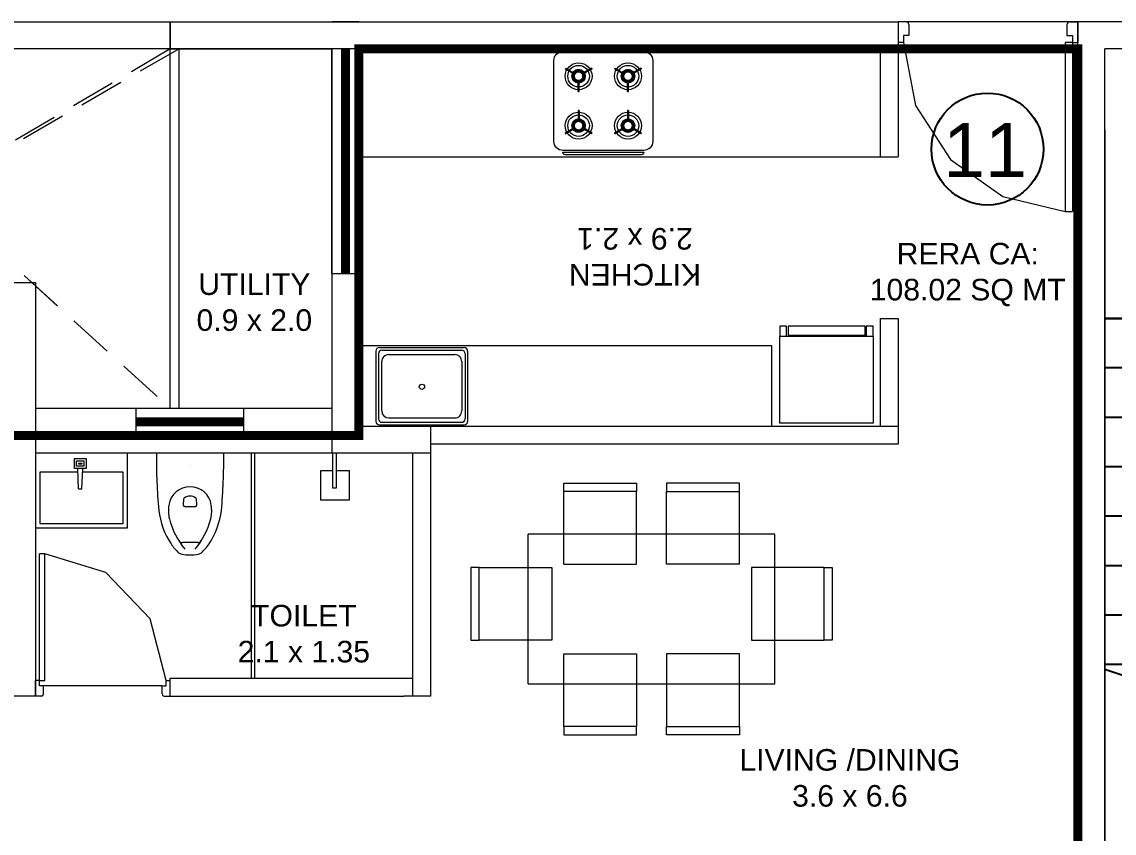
# Model space of a CAD drawing. Header units: inches. Extents: x 27644242 to 29761523, y -859349 to 216979.
# Drawn here: x 29042938 to 29049015, y -322747 to -318234 of the extents above; entities that cross this region are included whole.
import ezdxf

# ---------------------------------------------------------------- set-up
doc = ezdxf.new("R2010")
doc.units = ezdxf.units.IN
doc.header["$MEASUREMENT"] = 0
doc.set_wipeout_variables(frame=1)
doc.linetypes.add('DASHED2', pattern=[0.375, 0.25, -0.125])
doc.linetypes.add('HIDDEN', pattern=[0.375, 0.25, -0.125])
doc.layers.get('Defpoints').update_dxf_attribs({"color": 8})
for name, color, linetype, lineweight in [('AHC-A-DUCT', 14, 'HIDDEN', 5), ('DOOR', 4, 'Continuous', 0), ('DOORS', 1, 'Continuous', 9), ('ELEVATION', 40, 'Continuous', 13), ('FURN', 250, 'Continuous', 0), ('WALL', 7, 'Continuous', 20), ('WINDOW', 162, 'Continuous', 13)]:
    doc.layers.add(name, color=color, linetype=linetype, lineweight=lineweight)
for name, color, linetype in [('KPA Elevation Line 3', 252, 'Continuous'), ('KPA General Plan Line', 1, 'Continuous'), ('KPA Glass', 152, 'Continuous'), ('KPA Stair Line', 253, 'Continuous'), ('KPA Text', 7, 'Continuous'), ('text', 7, 'Continuous')]:
    doc.layers.add(name, color=color, linetype=linetype)
doc.styles.add('AMITS', font='arial.ttf')
doc.styles.get("Standard").update_dxf_attribs({"font": 'swiss.ttf'})

# ---------------------------------------------------------------- blocks, each defined once
blk = doc.blocks.new('KITCHEN')
at = {"layer": 'FURN'}
for p, q in [((-135610.396807738, 231798.9129835829, -6.80196420895e-05), (-135610.3967804788, 232190.0503932484, -6.80196420895e-05)), ((-135596.0179137137, 231813.2918504026, -6.80196420895e-05), (-135596.0179134736, 232175.6714994093, -6.80196420895e-05)), ((-135119.8276988504, 232209.4809657279, -6.80196420895e-05), (-135590.9658428584, 232209.4812943557, -6.80196420895e-05)), ((-135134.2065928738, 232195.1020989082, -6.80196420895e-05), (-135576.5869758541, 232195.1024005169, -6.80196420895e-05)), ((-135171.7082867654, 232170.7759577617, -6.80196420895e-05), (-135539.0853230409, 232170.7761889008, -6.80196420895e-05)), ((-135114.7756603756, 231813.2911255263, -6.80196420895e-05), (-135114.7756871345, 232175.6711612883, -6.80196420895e-05)), ((-135100.3967933704, 231798.9122316876, -6.80196420895e-05), (-135100.3967931102, 232190.0500281079, -6.80196420895e-05)), ((-135577.9473870879, 231857.0484814852, -6.80196420895e-05), (-135577.9471982807, 232131.914386686, -6.80196420895e-05)), ((-135132.8464845517, 232131.9140825215, -6.80196420895e-05), (-135132.8466733589, 231857.0481773207, -6.80196420895e-05)), ((-135171.7085485978, 231818.1863751068, -6.80196420895e-05), (-135539.0855848742, 231818.1866062462, -6.80196420895e-05)), ((-135119.8276991367, 231779.4812940964, -6.80196420895e-05), (-135590.9658431448, 231779.4809659872, -6.80196420895e-05)), ((-135134.2065931401, 231793.8601609361, -6.80196420895e-05), (-135576.5869761204, 231793.8598598058, -6.80196420895e-05))]:
    blk.add_line(p, q, dxfattribs=at)
blk.add_circle((-135356.2811818646, 231997.3440837172, -6.80196420895e-05), 14.57318952194355, dxfattribs=at)
for centre, radius, start, end in [((-135590.9658611147, 232190.050374992, -6.80196420895e-05), 19.43091936259141, 89.99994611887881, 179.9999461722396), ((-135576.5869941105, 232175.6714811533, -6.80196420895e-05), 19.43091936377012, 89.99994611887881, 179.9999461722396), ((-135539.0853595535, 232131.9143501736, -6.80196420895e-05), 38.86183872754022, 89.99994611887881, 179.9999461722396), ((-135171.708323278, 232131.914119034, -6.80196420895e-05), 38.86183872636153, 359.9999461722396, 89.99994611887881), ((-135134.2066064977, 232175.6711795446, -6.80196420895e-05), 19.4309193628743, 359.9999461722396, 89.99994611887881), ((-135119.8277124743, 232190.0500463643, -6.80196420895e-05), 19.4309193628743, 359.9999461722396, 89.99994611887881), ((-135576.5869943496, 231813.2918686302, -6.80196420895e-05), 19.43091936377012, 180.000053747719, 270.0000538010799), ((-135539.0855483616, 231857.0484449725, -6.80196420895e-05), 38.86183872664441, 179.9999461722396, 269.9999461188789), ((-135171.7085120852, 231857.0482138331, -6.80196420895e-05), 38.86183872636153, 269.9999461188789, 359.9999461722396), ((-135134.2066067369, 231813.2921697604, -6.80196420895e-05), 19.4309193628743, 270.0000538010799, 5.37477190742e-05), ((-135590.965861374, 231798.9118853508, -6.80196420895e-05), 19.43091936259141, 180.000053747719, 270.0000538010799), ((-135119.8277127335, 231798.91221346, -6.80196420895e-05), 19.4309193628743, 270.0000538010799, 5.37477190742e-05)]:
    blk.add_arc(centre, radius, start, end, dxfattribs=at)
blk = doc.blocks.new('A$C6E20521E-flatten-1')
at = {"layer": 'DOORS', "color": 251}
for p, q in [((29.99998511001468, 114.999948151155), (29.99998812004924, 1054.34724392094)), ((69.99998815730214, 1054.347243792712), (29.99998812004924, 1054.34724392094)), ((69.99998515099287, 114.9999480229235), (69.99998815730214, 1054.347243792712)), ((-1.52289867401123e-05, -5.174837497179396e-05), (-1.486018300056458e-05, 114.9999482472631)), ((29.99998511001468, 114.999948151155), (-1.486018300056458e-05, 114.9999482472631)), ((29.99998498335481, 74.99994811210126), (29.99998511001468, 114.999948151155)), ((59.99998500943184, 74.99994801599314), (29.99998498335481, 74.99994811210126)), ((29.99998511001468, 114.999948151155), (69.99998515099287, 114.9999480229235)), ((59.99998481944203, 14.99994801600769), (59.99998500943184, 74.99994801599314)), ((939.9999848604202, 14.99994519597749), (939.9999850541353, 74.99994519622123)), ((939.9999850541353, 74.99994519622123), (969.999985024333, 74.99994509998214)), ((969.999985024333, 74.99994509998214), (969.9999851509929, 114.9999451390358)), ((969.9999851509929, 114.9999451390358), (999.9999851807952, 114.9999450429277)), ((999.9999848119915, -5.495270670508035e-05), (999.9999851807952, 114.9999450429277)), ((-1.52289867401123e-05, 1.309672370553017e-10), (999.9999848119915, -8.322713256347924e-07)), ((44.9999847561121, -5.189240619074553e-05), (-1.52289867401123e-05, -5.174837497179396e-05)), ((954.9999848268926, -5.480841355165467e-05), (999.9999848119915, -5.495270670508035e-05))]:
    blk.add_line(p, q, dxfattribs=at)
for points in [[(969.9999851472676, 114.999948151155), (902.2254921831191, 465.4605948492535), (708.6751662567258, 765.3844487101524), (417.2591673731804, 971.5221754296908), (69.99998823180795, 1054.148498605773)], [(44.9999847561121, -5.193668766878545e-05), (52.49998477846384, 2.009566990487656), (57.99036585539579, 7.499948049640807), (59.99998480454087, 14.99994806393443)], [(939.9999848753214, 14.99994514792343), (944.393383141607, 4.393343446809013), (954.9999848268926, -5.485269866767339e-05)]]:
    blk.add_lwpolyline(points, dxfattribs=at)
blk = doc.blocks.new('FRDG')
at = {"layer": 'FURN', "color": 8, "lineweight": 0, "extrusion": (3.34319914e-08, -6.874311e-09, 0.9999999999999996), "elevation": 0.0002050832648149}
for points in [[(9345.997612685185, -728.4923106440953), (9346.508078055589, -728.4923104646708), (9346.508077863564, -727.9459958256563), (9345.997612493158, -727.9459960050802)], [(9346.508077863564, -727.9459958256563), (9346.565883324702, -727.9459958053379), (9346.565883338772, -727.9860241683583), (9346.508077877632, -727.9860241886763)], [(9346.513872441215, -727.9916598882814), (9346.565883340749, -727.9916598700003), (9346.565883499825, -728.4442234720767), (9346.513872600286, -728.444223490358)], [(9346.50807804152, -728.4522821016507), (9346.565883502657, -728.4522820813326), (9346.565883516723, -728.4923104443528), (9346.508078055589, -728.4923104646708)]]:
    blk.add_lwpolyline(points, close=True, dxfattribs=at)
blk = doc.blocks.new('hob')
at = {"layer": 'FURN', "extrusion": (2e-16, 7.342489320000001e-08, 0.9999999999999974)}
for p, q in [((-747640.0917034821, 890446.8354195151), (-747612.5579157397, 890399.1455002223)), ((-747635.7615764627, 890449.3354195151), (-747608.2277887221, 890401.6455002222)), ((-747280.1291814615, 890449.3354195151), (-747307.6629692019, 890401.6455002222)), ((-747275.799054442, 890446.8354195151), (-747303.3328421824, 890399.1455002223)), ((-747510.4817989618, 890377.0051062517), (-747565.5493744445, 890377.0051062517)), ((-747510.4817989618, 890372.0051062517), (-747565.5493744445, 890372.0051062517)), ((-747405.4089589603, 890377.0051062517), (-747350.3413834795, 890377.0051062517)), ((-747405.4089589603, 890372.0051062517), (-747350.3413834795, 890372.0051062517)), ((-747640.0917034821, 890302.1747929864), (-747612.5579157397, 890349.8647122794)), ((-747635.7615764627, 890299.6747929862), (-747608.2277887221, 890347.3647122792)), ((-747280.1291814615, 890299.6747929862), (-747307.6629692019, 890347.3647122792)), ((-747275.799054442, 890302.1747929864), (-747303.3328421824, 890349.8647122794)), ((-747640.0917034821, 890171.8354195151), (-747612.5579157397, 890124.1455002223)), ((-747635.7615764627, 890174.3354195151), (-747608.2277887221, 890126.6455002222)), ((-747280.1291814615, 890174.3354195151), (-747307.6629692019, 890126.6455002222)), ((-747275.799054442, 890171.8354195151), (-747303.3328421824, 890124.1455002223)), ((-747640.0917034821, 890027.1747929862), (-747612.5579157397, 890074.8647122794)), ((-747635.7615764627, 890024.6747929864), (-747608.2277887221, 890072.3647122794)), ((-747510.4817989618, 890102.0051062516), (-747565.5493744445, 890102.0051062516)), ((-747510.4817989618, 890097.0051062519), (-747565.5493744445, 890097.0051062519)), ((-747405.4089589603, 890102.0051062498), (-747350.3413834795, 890102.0051062498)), ((-747405.4089589603, 890097.0051062498), (-747350.3413834795, 890097.0051062498)), ((-747280.1291814615, 890024.6747929864), (-747307.6629692019, 890072.3647122794)), ((-747275.799054442, 890027.1747929862), (-747303.3328421824, 890074.8647122794))]:
    blk.add_line(p, q, dxfattribs=at)
at = {"layer": 'FURN', "extrusion": (2e-16, 7.342489320000001e-08, 0.9999999999999974), "elevation": 0.06695608915302599}
for points in [[(-747232.9450263028, 889962.0050052701), (-747682.9450263027, 889962.0050052701, -0.4142135623730929), (-747732.9450263027, 890012.0050052705), (-747732.9450263027, 890462.0050052705, -0.4142135623730951), (-747682.9450263007, 890512.0050052704), (-747232.9450263007, 890512.0050052704, -0.4142135623730971), (-747182.9450263027, 890462.0050052705), (-747182.9450263027, 890012.0050052705, -0.4142135623730951)], [(-747172.9450263007, 890462.0050052705, -0.4142135623730951), (-747157.945026301, 890447.0050052704), (-747157.9450263027, 890027.0050052701, -0.4142135623730951), (-747172.9450263028, 890012.0050052705), (-747172.9450263028, 890027.0050052701)]]:
    blk.add_lwpolyline(points, format="xyb", close=True, dxfattribs=at)
at = {"layer": 'FURN', "extrusion": (2e-16, 7.342489320000001e-08, 0.9999999999999974), "const_width": 20, "elevation": 0.06695608915302599}
for points in [[(-747625.4450263027, 890374.5050052705, 1), (-747565.445026301, 890374.5050052705, 1)], [(-747290.4457316212, 890374.5050052705, 1), (-747350.4457316212, 890374.505005272, 1)], [(-747625.4450263027, 890099.5050052704, -1), (-747565.4450263028, 890099.5050052704, -1)], [(-747290.4457316212, 890099.5050052704, 1), (-747350.4457316212, 890099.5050052704, 1)]]:
    blk.add_lwpolyline(points, format="xyb", close=True, dxfattribs=at)
at = {"layer": 'FURN', "extrusion": (2e-16, 7.342489320000001e-08, 0.9999999999999974)}
for centre, radius in [((-747595.445026301, 890374.5051062476, 0.0653756527670075), 75), ((-747595.445026301, 890374.5051062476, 0.0653756527670075), 60.00000000000001), ((-747320.4457316212, 890374.5051062497, 0.06537565276706463), 75), ((-747320.4457316212, 890374.5051062497, 0.06537565276706463), 60.00000000000001), ((-747595.445026301, 890374.5051062476, 0.0653756527670075), 37.50000000000001), ((-747320.4457316212, 890374.5051062497, 0.06537565276706463), 37.50000000000001), ((-747595.4450263028, 890099.5051062478, 0.0653554609213856), 75), ((-747595.4450263028, 890099.5051062478, 0.0653554609213856), 60.00000000000001), ((-747595.4450263028, 890099.5051062478, 0.0653554609213856), 37.50000000000001), ((-747320.4457316212, 890099.5051062478, 0.0653554609214416), 75), ((-747320.4457316212, 890099.5051062478, 0.0653554609214416), 60.00000000000001), ((-747320.4457316212, 890099.5051062478, 0.0653554609214416), 37.50000000000001)]:
    blk.add_circle(centre, radius, dxfattribs=at)
for centre, start, end in [((-747595.445026301, 890374.5051062476, 0.0653756527670075), 118.3145869005222, 121.6854130804511), ((-747320.4457316212, 890374.5051062497, 0.06537565276706463), 58.3145869195489, 61.68541298337863), ((-747320.445026301, 890374.5051062476, 0.0653756527670636), 58.3145869195489, 61.68541298337863), ((-747595.445026301, 890374.5051062476, 0.0653756527670075), 358.3145869530076, 1.685412940316937), ((-747320.4457316212, 890374.5051062497, 0.06537565276706463), 178.3145869530075, 181.6854129403169), ((-747595.445026301, 890374.5051062476, 0.0653756527670075), 238.3145869195489, 241.6854129833786), ((-747320.4457316212, 890374.5051062497, 0.06537565276706463), 298.3145869005222, 301.6854130804511), ((-747595.4450263028, 890099.5051062478, 0.0653554609213856), 118.3145869005222, 121.6854130804511), ((-747320.4457316212, 890099.5051062478, 0.0653554609214416), 58.3145869195489, 61.68541298337863), ((-747320.445026301, 890099.5051062478, 0.0653554609214416), 58.3145869195489, 61.68541298337863), ((-747595.4450263028, 890099.5051062478, 0.0653554609213856), 358.3145869530076, 1.685412940316937), ((-747320.4457316212, 890099.5051062478, 0.0653554609214416), 178.3145869530075, 181.6854129403169), ((-747595.4450263028, 890099.5051062478, 0.0653554609213856), 238.3145869195489, 241.6854129833786), ((-747320.4457316212, 890099.5051062478, 0.0653554609214416), 298.3145869005222, 301.6854130804511)]:
    blk.add_arc(centre, 85, start, end, dxfattribs=at)
blk = doc.blocks.new('DINING TBALE')
at = {"layer": 'FURN'}
for p, q in [((551.6394374225056, 1664.61049376172, 0.3026115498129918), (551.6394411908695, 1709.61049376172, 0.3026115498129918)), ((551.6394411908695, 1709.61049376172, 0.3026115498129918), (956.6394411908695, 1709.610459846212, 0.3026115498129918)), ((551.6394374225056, 1664.61049376172, 0.3026115498129918), (551.6394411908695, 1709.61049376172, 0.3026115498129918)), ((956.6394411908695, 1709.610459846212, 0.3026115498129918), (956.6394374225056, 1664.610459846212, 0.3026115498129918)), ((1528.277242697193, 1709.61049376172, 0.3026115498129918), (1123.277242697193, 1709.610459846212, 0.3026115498129918)), ((1123.277242697193, 1709.610459846212, 0.3026115498129918), (1123.277246465557, 1664.610459846212, 0.3026115498129918)), ((1528.277246465557, 1664.61049376172, 0.3026115498129918), (1528.277242697193, 1709.61049376172, 0.3026115498129918)), ((1528.277246465557, 1664.61049376172, 0.3026115498129918), (1528.277242697193, 1709.61049376172, 0.3026115498129918)), ((551.6394374225056, 1664.61049376172, 0.3026115498129918), (551.639403506997, 1259.61049376172, 0.3026115498129918)), ((956.6394374225056, 1664.610459846212, 0.3026115498129918), (551.6394374225056, 1664.61049376172, 0.3026115498129918)), ((956.6394374225056, 1664.610459846212, 0.3026115498129918), (551.6394374225056, 1664.61049376172, 0.3026115498129918)), ((956.639403506997, 1259.610459846212, 0.3026115498129918), (956.6394374225056, 1664.610459846212, 0.3026115498129918)), ((1123.277246465557, 1664.610459846212, 0.3026115498129918), (1528.277246465557, 1664.61049376172, 0.3026115498129918)), ((1123.277246465557, 1664.610459846212, 0.3026115498129918), (1528.277246465557, 1664.61049376172, 0.3026115498129918)), ((1123.277280381299, 1259.610459846212, 0.3026115498129918), (1123.277246465557, 1664.610459846212, 0.3026115498129918)), ((1528.277246465557, 1664.61049376172, 0.3026115498129918), (1528.277280381299, 1259.61049376172, 0.3026115498129918)), ((1726.246325909975, 1426.237583625829, 0.3026115498129918), (353.6703579780878, 1426.237698568497, 0.3026115498129918)), ((353.6703579783207, 1426.237583625829, 0.3026115498129918), (353.6704276530072, 594.220360763371, 0.3026115498129918)), ((1726.246325909975, 1426.237583625829, 0.3026115498129918), (1726.246256234939, 594.220245820703, 0.3026115498129918)), ((551.639403506997, 1259.61049376172, 0.3026115498129918), (956.639403506997, 1259.610459846212, 0.3026115498129918)), ((1528.277280381299, 1259.61049376172, 0.3026115498129918), (1123.277280381299, 1259.610459846212, 0.3026115498129918)), ((35.04572732385714, 779.3267953547183, 0.3026115498129918), (35.04576123959851, 1184.326795354718, 0.3026115498129918)), ((35.04576123959851, 1184.326795354718, 0.3026115498129918), (80.0457612395985, 1184.326791586354, 0.3026115498129918)), ((80.0457612395985, 1184.326791586354, 0.3026115498129918), (80.04572732385714, 779.3267915863544, 0.3026115498129918)), ((80.0457612395985, 1184.326791586354, 0.3026115498129918), (80.04572732385714, 779.3267915863544, 0.3026115498129918)), ((485.0457612395985, 1184.326757670846, 0.3026115498129918), (80.0457612395985, 1184.326791586354, 0.3026115498129918)), ((485.0457273238571, 779.3267576708458, 0.3026115498129918), (485.0457612395985, 1184.326757670846, 0.3026115498129918)), ((1594.870922648231, 1184.326757670846, 0.3026115498129918), (1999.870922648231, 1184.326791586354, 0.3026115498129918)), ((1594.870956563973, 779.3267576708458, 0.3026115498129918), (1594.870922648231, 1184.326757670846, 0.3026115498129918)), ((2044.870922648231, 1184.326795354718, 0.3026115498129918), (1999.870922648231, 1184.326791586354, 0.3026115498129918)), ((1999.870922648231, 1184.326791586354, 0.3026115498129918), (1999.870956563973, 779.3267915863544, 0.3026115498129918)), ((1999.870922648231, 1184.326791586354, 0.3026115498129918), (1999.870956563973, 779.3267915863544, 0.3026115498129918)), ((2044.870956563973, 779.3267953547183, 0.3026115498129918), (2044.870922648231, 1184.326795354718, 0.3026115498129918)), ((80.04572732385714, 779.3267915863544, 0.3026115498129918), (35.04572732385714, 779.3267953547183, 0.3026115498129918)), ((80.04572732385714, 779.3267915863544, 0.3026115498129918), (35.04572732385714, 779.3267953547183, 0.3026115498129918)), ((80.04572732385714, 779.3267915863544, 0.3026115498129918), (485.0457273238571, 779.3267576708458, 0.3026115498129918)), ((551.639403506997, 760.8472781460732, 0.3026115498129918), (551.6393695912557, 355.8472781460732, 0.3026115498129918)), ((551.639403506997, 760.8472442303319, 0.3026115498129918), (956.639403506997, 760.8472781460732, 0.3026115498129918)), ((956.639403506997, 760.8472781460732, 0.3026115498129918), (956.6394374225056, 355.8472781460732, 0.3026115498129918)), ((1123.277280381299, 760.8472781460732, 0.3026115498129918), (1123.277246465557, 355.8472781460732, 0.3026115498129918)), ((1528.277280381299, 760.8472442303319, 0.3026115498129918), (1123.277280381299, 760.8472781460732, 0.3026115498129918)), ((1528.277280381299, 760.8472781460732, 0.3026115498129918), (1528.277314296807, 355.8472781460732, 0.3026115498129918)), ((1999.870956563973, 779.3267915863544, 0.3026115498129918), (1594.870956563973, 779.3267576708458, 0.3026115498129918)), ((1999.870956563973, 779.3267915863544, 0.3026115498129918), (2044.870956563973, 779.3267953547183, 0.3026115498129918)), ((1999.870956563973, 779.3267915863544, 0.3026115498129918), (2044.870956563973, 779.3267953547183, 0.3026115498129918)), ((353.6704276530072, 594.220360763371, 0.3026115498129918), (1726.246256234939, 594.220245820703, 0.3026115498129918)), ((956.6393695912557, 355.8472888551187, 0.3026115498129918), (551.6393695912557, 355.8472549393773, 0.3026115498129918)), ((956.6393695912557, 355.8472888551187, 0.3026115498129918), (551.6393695912557, 355.8472549393773, 0.3026115498129918)), ((551.6393695912557, 355.8472549393773, 0.3026115498129918), (551.6393733596196, 310.8472549393773, 0.3026115498129918)), ((551.6393695912557, 355.8472549393773, 0.3026115498129918), (551.6393733596196, 310.8472549393773, 0.3026115498129918)), ((551.6393733596196, 310.8472549393773, 0.3026115498129918), (956.6393733596196, 310.8472888551187, 0.3026115498129918)), ((956.6393733596196, 310.8472888551187, 0.3026115498129918), (956.6393695912557, 355.8472888551187, 0.3026115498129918)), ((1123.277174865943, 310.8472888551187, 0.3026115498129918), (1123.277178634307, 355.8472888551187, 0.3026115498129918)), ((1528.277174865943, 310.8472549393773, 0.3026115498129918), (1123.277174865943, 310.8472888551187, 0.3026115498129918)), ((1123.277178634307, 355.8472888551187, 0.3026115498129918), (1528.277178634307, 355.8472549393773, 0.3026115498129918)), ((1123.277178634307, 355.8472888551187, 0.3026115498129918), (1528.277178634307, 355.8472549393773, 0.3026115498129918)), ((1528.277178634307, 355.8472549393773, 0.3026115498129918), (1528.277174865943, 310.8472549393773, 0.3026115498129918)), ((1528.277178634307, 355.8472549393773, 0.3026115498129918), (1528.277174865943, 310.8472549393773, 0.3026115498129918))]:
    blk.add_line(p, q, dxfattribs=at)
blk = doc.blocks.new('A$C3C731254-flat-1')
at = {"layer": 'FURN'}
for p, q in [((-77430.43748000963, -2819.970071324147), (-77430.67847345052, -2801.689654865302)), ((-77430.43748003093, -2801.689654865157), (-77317.8748892299, -2796.971816414385)), ((-77430.43748000963, -2819.970071324147), (-77317.87488921489, -2824.687909652857))]:
    blk.add_line(p, q, dxfattribs=at)
for points in [[(-77233.28092653771, -3060.590108068543), (-77647.68076634045, -3060.590108293196), (-77647.6807665959, -2547.467935639521), (-77233.28092680452, -2547.467935414868)], [(-77262.74279708727, -2843.048399874649), (-77262.74279714511, -2778.289552053029), (-77317.87488925141, -2778.289552060189), (-77317.87488920493, -2843.04839988178)], [(-77274.95999168088, -2830.831205317023), (-77274.95999170274, -2790.506746669416), (-77305.65769463503, -2790.506746663305), (-77305.65769462456, -2830.831205310911)], [(-77287.17718628586, -2818.614010713907), (-77287.17718628311, -2802.723941240285), (-77293.44050005279, -2802.723941243661), (-77293.44050003283, -2818.614010717312)]]:
    blk.add_lwpolyline(points, close=True, dxfattribs=at)
blk.add_lwpolyline([(-77338.50133330109, -2823.82339306979), (-77338.50133318597, -3036.155718951602), (-77623.24637716833, -3036.155719105969), (-77623.24637740865, -2571.902324800263), (-77338.50133343766, -2571.902324645896), (-77338.50133330381, -2797.836333065352)], dxfattribs=at)
blk = doc.blocks.new('A$C3D5F2F58')
at = {"color": 0, "linetype": 'ByBlock'}
blk.add_wipeout([(187.50011628095314, 0.0007029809106882112), (-187.49988645238258, 0.002141109449553369), (-185.4461327599712, -124.79427701764467), (-182.64319708290714, -194.17809506666697), (-178.67937656536208, -263.2553945867189), (-175.94513293807603, -301.96418667944084), (-169.5233772166112, -348.5784110480934), (-150.65958313053636, -414.79895548603076), (-143.60576840086605, -432.7434513807498), (-131.4359386546992, -459.4194672303872), (-111.55101623162273, -495.3515091896269), (-106.00146373602581, -504.16207614979146), (-86.31187905213665, -529.656873245913), (-71.77004263157346, -545.0922721066611), (-63.7535681235704, -552.6522667291487), (-55.820945889355016, -558.0207123471199), (-40.62732903216272, -561.9569644665341), (-22.650784500767486, -564.0576937184092), (3.1191860226782637, -564.9819712372704), (29.623588182085655, -563.386044606136), (46.7036936595033, -560.9708889653714), (55.816613053843184, -558.0211040811308), (74.1694634542315, -542.702967029331), (100.9077609306371, -511.3725559020884), (135.40578869359751, -451.2000398289068), (158.3135983791637, -392.2332935974886), (171.18299652454425, -340.03528904007953), (178.86706809347294, -260.36256015572616), (185.06888550975071, -136.10103552398238), (187.40490855322727, -46.04541111191347)], dxfattribs=at)
for p, q in [((-187.5010972647469, 0.0007029809116829711), (187.5010972647469, -0.0007029809116829711)), ((-0.0001206899869430345, -62.50032787627106), (-0.0001206899869430345, -62.50032787627106)), ((-38.34417684682921, -282.4441069934812), (-35.83019779135429, -255.1767006467769)), ((-24.19961533470996, -297.9528777467137), (24.19722946341426, -297.9530591965788)), ((35.8281326717879, -255.1771965825794), (38.34190726578163, -282.4443945058781)), ((-42.54204804944675, -496.8174885845067), (42.53839828186392, -496.8178075689004))]:
    blk.add_line(p, q, dxfattribs=at)
at = {"color": 0, "linetype": 'ByBlock', "extrusion": (0, 0, -1)}
for centre, major_axis, ratio, start_param, end_param in [((3903.021715754829, 5.336121362867516), (4087.626111640523, 164.3945008557587), 0.9402469974905732, 3.100231840976132, 3.182953466203625), ((-3903.021442387271, 5.368060991073435), (-4087.624769956175, 164.4278580952963), 0.9402470159297139, 3.100231840975885, 3.182953466203453), ((-0.0009514335361018311, -305.0664631726902), (84.37101153350417, 84.3710115335042), 0.9999999999999825, 4.0733299556064, 6.922251383800011), ((-0.001057996767485747, -292.2711204833024), (-38.16791187460797, 38.16791187460796), 0.9999999999999851, 0.139987881863427, 1.430815943345945), ((86.94657025271954, -319.104996327497), (146.6450412105385, 146.6450412105385), 0.9999999999999918, 3.705861349966813, 4.079164587688122), ((-24.19956207924042, -283.7482577751036), (10.0441831062959, 10.0441831062959), 0.9999999999995852, 2.356198239399527, 4.018928911878863), ((-27.34333802255787, -255.9594638445444), (6.026525934484352, 6.026525934484353), 0.9999999999973382, 4.018939732921321, 4.852375116918253), ((24.19728271947315, -283.7484392249714), (-10.04417346387967, 10.04417346387967), 0.9999999999995556, 2.264264766379833, 3.926994566194867), ((27.34126703434958, -255.9596688687827), (6.026537183955396, 6.026537183955397), 0.9999999999970494, -0.1399786381201538, 0.6934719302451016), ((-86.94888745475691, -319.1043443575218), (-146.6450412105745, 146.6450412105745), 0.9999999999999966, 2.204028217905958, 2.577331455627266), ((275.8096101164956, -257.5165176812914), (321.4138594013794, 321.4138594013795), 0.9999999999999842, 3.353440802212683, 3.793890346916726), ((326.3046916335552, -245.8093728538863), (-323.4226960226755, 323.4226960226754), 0.9999999999998977, 4.816657477375592, 5.235079919721876), ((-326.3066865018882, -245.806926078347), (-323.4226960226392, 323.4226960226392), 0.9999999999998939, 2.618908689068238, 3.037332178612136), ((-275.8114654978235, -257.514449539239), (-321.413859401371, 321.4138594013709), 0.9999999999999198, 2.489302284144396, 2.92975182884846), ((-42.54196283946294, -474.0900966303486), (16.07069297006956, 16.07069297006956), 0.9999999999997307, 2.356198239399343, 3.38783600578178), ((42.53848349126565, -474.0904156141503), (16.0707090407633, 16.0707090407633), 0.9999999999999711, 1.324558553155231, 2.356198239399556), ((119.317531459139, -350.4991460226909), (192.8483156408264, 192.8483156408265), 0.9999999999996505, 3.092098341611679, 3.328461824491127), ((-119.3203113403979, -350.4982513199195), (192.848315640911, 192.8483156409111), 0.9999999999995629, 1.383934654308197, 1.620297613588678), ((-40.86965387194141, -527.3831097477766), (24.10605552579581, 24.10605552579582), 0.9999999999997885, 2.52830116013461, 3.092098516144597), ((-0.001305734640482115, -292.2739921861062), (-192.8462850393787, 192.8462850393787), 0.9999999999999838, 3.754889937231234, 4.099098604700583), ((40.86554763679669, -527.3834161899506), (24.10603945512559, 24.1060394551256), 0.9999999999991802, 1.620297613588609, 2.184094812518512)]:
    blk.add_ellipse(centre, major_axis=major_axis, ratio=ratio, start_param=start_param, end_param=end_param, dxfattribs=at)
blk = doc.blocks.new('A$C3E645E75')
at = {"extrusion": (0, 0, -1), "zscale": -0.9999999999999998, "rotation": 179.9999999999989}
blk.add_blockref('A$C3D5F2F58', (0.0001145812657341594, 0.001422045185563547), dxfattribs=at)
blk = doc.blocks.new('A$C3A956F37-flat-1')
at = {"layer": 'FURN'}
blk.add_line((-168.3018512507224, 90.21167682122905), (-6.357986057992093e-05, 90.21167732175672), dxfattribs=at)
for points in [[(-97.08217719242748, 66.7323122372909), (-97.08217699390661, -2.887973096221685e-07), (-258.5135283042036, -7.690396159887314e-07), (-258.5135287844423, 161.4313505413011), (-97.08217747414528, 161.4313510215434), (-97.08217726227304, 90.21167703301762)], [(-6.351125193759799e-05, 67.13475424569333), (-191.3787742581335, 67.13475367650972), (-191.3787743267858, 90.21167675257311), (-168.3018512507224, 90.21167682122905)]]:
    blk.add_lwpolyline(points, dxfattribs=at)
blk = doc.blocks.new('A$C65A37FE3-flatten-3')
at = {"layer": 'DOOR', "color": 252, "true_color": 0x939598}
for p, q in [((1.719966530799866e-05, -33.76019572600489), (1.730769872665405e-05, -6.769981700927019e-05)), ((1.730769872665405e-05, -6.769981700927019e-05), (86.2759000658989, -6.797871901653707e-05)), ((11.25339314341545, -45.01357178571197), (56.26689719408751, -45.01357193119475)), ((56.26689719408751, -45.01357193119475), (56.26689726486802, -22.50681988461292)), ((56.26689726486802, -22.50681988461292), (86.27589999511838, -22.50681998158689)), ((86.27589999511838, -22.50681998158689), (86.2759000658989, -6.797871901653707e-05)), ((86.27589999511838, -22.50681998158689), (86.27589989826083, -52.51582271038205)), ((86.27589999511838, -22.50681998158689), (790.9977883584797, -22.50682225960554)), ((86.27589989826083, -52.51582271038205), (790.9977882616222, -52.51582498840071)), ((790.9977882616222, -52.51582498840071), (790.9977883584797, -22.50682225960554)), ((1.49942934513092e-05, -716.4650071938522), (1.488253474235535e-05, -750.2251352200401)), ((11.25339100882411, -705.2116312070357), (56.26689505949616, -705.2116313525185)), ((56.26689505949616, -705.2116313525185), (56.26689498499036, -727.7183833553863)), ((56.26689498499036, -727.7183833553863), (86.27589771524072, -727.7183834524185)), ((86.27589771524072, -727.7183834524185), (86.27589764073491, -750.2251354989421)), ((1.488253474235535e-05, -750.2251352200401), (86.27589764073491, -750.2251354989421))]:
    blk.add_line(p, q, dxfattribs=at)
for points in [[(1.71661376953125e-05, -33.76019576239196), (3.296054676175117, -41.7175342391165), (11.25339314341545, -45.01357177519458)], [(86.27589771524072, -727.7183834496427), (430.1810085810721, -638.1793185863935), (686.7564617879689, -392.2992538662838), (790.8486846461892, -52.51582496465562)], [(11.25339100882411, -705.2116312174949), (5.626702986657619, -706.7192977124541), (1.507681474089622, -710.8383192131405), (1.495704054832458e-05, -716.4650072302975)]]:
    blk.add_lwpolyline(points, dxfattribs=at)
blk = doc.blocks.new('DEFE')
at = {"ltscale": 500}
for p, q in [((28877556.49888416, 50909.5726154658), (28877706.49888416, 50909.5726154658)), ((28876656.72378623, 48559.57193251637), (28876656.72378623, 48659.57193245507))]:
    blk.add_line(p, q, dxfattribs=at)
at = {"layer": 'AHC-A-DUCT', "linetype": 'DASHED2', "ltscale": 1000}
for p, q in [((28874456.38724337, 52159.57292621916), (28876656.49872792, 50159.57191290882)), ((28876706.38726087, 52159.57285944548), (28874456.49873783, 50859.5719327843))]:
    blk.add_line(p, q, dxfattribs=at)
at = {"layer": 'ELEVATION', "ltscale": 500}
blk.add_lwpolyline([(28877556.49889625, 50159.57191290882), (28876656.49872792, 50159.57191290882), (28876656.4987279, 52159.57283391968), (28877556.49889623, 52159.57283391968)], close=True, dxfattribs=at)
blk.add_lwpolyline([(28876706.4987279, 50159.57191289771), (28876706.4987279, 52159.57283391968), (28877506.49889623, 52159.57283391968), (28877556.49889623, 52159.57283391968)], dxfattribs=at)
at = {"layer": 'FURN', "ltscale": 500}
for p, q in [((28877706.49888416, 51559.61000832975), (28880606.49888416, 51559.61000832987)), ((28877706.49888416, 50509.61000832998), (28880001.8683177, 50509.61000832998)), ((28880001.8683177, 50509.61000832998), (28880001.8683177, 50059.61000832998)), ((28877106.49871904, 49909.61159597606), (28877106.49871904, 48659.57193245507)), ((28877126.49871904, 49909.61159597606), (28877126.49871904, 48659.57193245507)), ((28876611.71028237, 48615.83881026816), (28875951.51222295, 48615.83881245369))]:
    blk.add_line(p, q, dxfattribs=at)
at = {"layer": 'WALL', "ltscale": 500}
for p, q in [((28877706.49887209, 52309.57273963223), (28877556.49870417, 52309.57304326074)), ((28880706.49887911, 52309.57288835304), (28880706.49887911, 52159.57278300369)), ((28880706.49887915, 52309.57279138059), (28880706.49887915, 51559.57281264833)), ((28880606.49888416, 52159.57283391968), (28880606.49888416, 51559.57281264833)), ((28880606.49888416, 51559.57281264833), (28880706.49887915, 51559.57281264833)), ((28877556.49888416, 50909.5726154658), (28877556.49888416, 49909.57279137698)), ((28877556.49888416, 50909.5726154658), (28877706.49888416, 50909.5726154658)), ((28877706.49888416, 50909.5726154658), (28877706.49888416, 50059.57279137698)), ((28874306.4987383, 50859.5719327843), (28875906.49871871, 50859.5719327843)), ((28875906.49871871, 50859.5719327843), (28875906.49871871, 48559.57193245647)), ((28880606.49888416, 50659.57281264833), (28880606.49888416, 50059.57279137698)), ((28880606.49888416, 50659.57281264833), (28880706.49887915, 50659.57281264833)), ((28880706.49887915, 50659.57281264833), (28880706.49887915, 50059.57279137698)), ((28877556.49888416, 50159.5719129214), (28875906.49871871, 50159.57191287541)), ((28876467.41628065, 50009.57191078692), (28876467.41628065, 50159.57189820662)), ((28877067.41628065, 50009.57191078692), (28877067.41628065, 50159.5719201672)), ((28878106.4988743, 50059.57279137698), (28877706.49888416, 50059.57279137698)), ((28880706.49887915, 50059.57279137698), (28878106.4988743, 50059.57279137698)), ((28877556.49888416, 50009.57191287122), (28875906.49871871, 50009.57191287122)), ((28878106.4988743, 49909.57279137698), (28877556.49888416, 49909.57279137698)), ((28878006.49871904, 48559.57193251637), (28878006.49871904, 49909.57279137698)), ((28876656.72378623, 48659.57193245507), (28878006.49871904, 48659.57193245507)), ((28875906.49871871, 48559.57193245647), (28874306.4987383, 48559.57193245647)), ((28876656.72378623, 48559.57193251637), (28877956.49871904, 48559.57193251637)), ((28878106.49887209, 48559.57268956229), (28877956.49871896, 48559.57193251637))]:
    blk.add_line(p, q, dxfattribs=at)
at = {"layer": 'WALL'}
for p, q in [((28881706.49887209, 43209.5727964244), (28881706.49887209, 51709.57279138059)), ((28881856.49886708, 51709.57279138059), (28881856.49886708, 43209.57279661509)), ((28878106.49887338, 48559.57193245519), (28878106.4988743, 50059.57279137698))]:
    blk.add_line(p, q, dxfattribs=at)
at = {"layer": 'WALL', "ltscale": 500}
blk.add_lwpolyline([(28874456.49872501, 52309.57304283163), (28876656.4987279, 52309.57281545353), (28876656.4987279, 52159.57269882959), (28874456.49872501, 52159.57292620763)], close=True, dxfattribs=at)
for points in [[(28880606.49887911, 52159.57283391968), (28876656.4987279, 52159.57283391968), (28876656.4987279, 52309.57279138059), (28880706.49887915, 52309.57279138059)], [(28880706.49887915, 50059.57279137698), (28880706.49887915, 49959.57279137698)], [(28880706.49887915, 49959.57279137698), (28878106.49887424, 49959.57279137698)]]:
    blk.add_lwpolyline(points, dxfattribs=at)
at = {"layer": 'WINDOW', "ltscale": 500}
for p, q in [((28877556.49888416, 50909.5726154658), (28877556.49888416, 52159.57283391968)), ((28877706.49888416, 50909.5726154658), (28877706.49888416, 52159.57283391968)), ((28877067.41628065, 50159.5719201672), (28876467.41628065, 50159.5719201672)), ((28876467.41628065, 50009.57191078692), (28877067.41628065, 50009.57191495552))]:
    blk.add_line(p, q, dxfattribs=at)
at = {"layer": 'WINDOW', "ltscale": 500, "const_width": 50}
for points in [[(28877631.49880603, 52159.57272469277), (28877631.49880603, 50909.57272469277)], [(28877067.41628065, 50084.57191547706), (28876467.41628065, 50084.57191547706)]]:
    blk.add_lwpolyline(points, dxfattribs=at)
at = {"xscale": -1, "rotation": 270}
for name, p in [('A$C3C731254-flat-1', (28878967.08882678, 127142.8537179147)), ('A$C3A956F37-flat-1', (28877492.28554345, 49909.6116782938))]:
    blk.add_blockref(name, p, dxfattribs=at)
at = {"layer": 'FURN'}
for name, p, rotation in [('hob', (27988829.50808774, -695588.232269747, -4.002643890999025e-06), 270.0000000000088), ('KITCHEN', (28742701.21828248, 282277.0909923338, 6.801964208949518e-05), 180)]:
    blk.add_blockref(name, p, dxfattribs=dict(at, rotation=rotation))
at = {"layer": 'FURN', "extrusion": (-6.405421399998643e-09, -9.364847400000934e-09, 1), "xscale": -950.0000000000178, "yscale": 950.0000000000115, "zscale": 950.0000000000107, "rotation": 269.9749165264673}
blk.add_blockref('FRDG', (29568229.15049361, -8828922.992467448, -0.07870465119637039), dxfattribs=at)
at = {"layer": 'FURN', "extrusion": (0, 0, -1), "xscale": -1, "zscale": -1, "rotation": 180.0002197302559}
blk.add_blockref('A$C3E645E75', (-28876767.41598121, 49909.57279137419), dxfattribs=at)
at = {"layer": 'FURN', "ltscale": 1000, "rotation": 180}
blk.add_blockref('DINING TBALE', (28880375.33494836, 50053.79315514992, -0.3026115498129918), dxfattribs=at)
at = {"layer": 'WALL', "ltscale": 500, "rotation": 180}
blk.add_blockref('A$C6E20521E-flatten-1', (28881706.49886392, 52309.57273963235), dxfattribs=at)
at = {"layer": 'text', "ltscale": 100, "insert": (28878385.22305856, 50842.86661478948), "char_height": 120, "width": 1715.234679162502, "attachment_point": 3, "rotation": 179.99999999970498, "style": 'AMITS'}
blk.add_mtext('\\pxqc;KITCHEN\\P2.9 x 2.1', dxfattribs=at)
at = {"layer": 'text', "ltscale": 100, "char_height": 120, "width": 1715.234679162502, "attachment_point": 3, "style": 'AMITS'}
for s, insert in [('\\pxqc;RERA CA: \\P108.02 SQ MT', (28881952.0843881, 51080.23514059071)), ('\\pxqc;UTILITY\\P0.9 x 2.0', (28877982.63877781, 50910.66212101387)), ('\\pxqc;TOILET\\P2.1 x 1.35', (28878258.05822548, 49066.56128627674)), ('\\pxqc;LIVING /DINING\\P3.6 x 6.6', (28881296.36865813, 48264.42238260132))]:
    blk.add_mtext(s, dxfattribs=dict(at, insert=insert))
at = {"layer": 'ELEVATION', "ltscale": 500}
blk.add_line((28877556.49888416, 49909.57279137698), (28875906.49871871, 49909.57279137698), dxfattribs=at)
at = {"layer": 'WALL', "ltscale": 500, "rotation": 90.00000000000097}
blk.add_blockref('A$C65A37FE3-flatten-3', (28875906.49865101, 48559.57191520867), dxfattribs=at)
blk = doc.blocks.new('A$C69BC79EC')
for p, q in [((980, 3480), (230, 3229.999999996275)), ((980, 1280), (980, 3480)), ((1730, 3229.999999996275), (980, 3480)), ((2755, 3480), (2005, 3229.999999996275)), ((2755, 1280), (2755, 3480)), ((3505, 3229.999999996267), (2755, 3480))]:
    blk.add_line(p, q)
at = {"layer": 'KPA Elevation Line 3'}
for p, q in [((1730, 1280), (1730, 3480)), ((2005, 3480), (2005, 1280)), ((1730, 3205), (2005, 3205)), ((1730, 1280), (2005, 1280))]:
    blk.add_line(p, q, dxfattribs=at)
at = {"layer": 'KPA General Plan Line'}
blk.add_line((1730, -370), (230, -370), dxfattribs=at)
at = {"layer": 'KPA Glass', "ltscale": 500}
for p, q in [((2855, 4855), (755, 4855)), ((2855, 4779.999999998137), (755, 4779.999999998137)), ((2855, 4705), (755, 4705))]:
    blk.add_line(p, q, dxfattribs=at)
at = {"layer": 'KPA Stair Line', "ltscale": 500}
for p, q in [((1730, 3205), (1730, 4705)), ((2005, 3205), (2005, 4705)), ((1730, 1280), (1730, -220)), ((2005, 1280), (2005, -220))]:
    blk.add_line(p, q, dxfattribs=at)
at = {"layer": 'KPA Stair Line'}
for p, q in [((230, 3205), (1730, 3205)), ((2005, 3205), (3505, 3204.999999999993)), ((230, 2930), (1730, 2930)), ((2005, 2930), (3505, 2929.999999999993)), ((230, 2655), (1730, 2655)), ((2005, 2655), (3505, 2654.999999999993)), ((230, 2380), (1730, 2380)), ((2005, 2380), (3505, 2379.999999999993)), ((230, 2105), (1730, 2105)), ((2005, 2105), (3505, 2104.999999999993)), ((230, 1830), (1730, 1830)), ((2005, 1830), (3505, 1829.999999999993)), ((230, 1555), (1730, 1555)), ((2005, 1555), (3505, 1554.999999999993)), ((230, 1280), (1730, 1280)), ((3505, 1279.999999999993), (2005, 1280)), ((2005, 1280), (3505, 1279.999999999993))]:
    blk.add_line(p, q, dxfattribs=at)
at = {"layer": 'WALL', "ltscale": 500}
for p, q in [((755, 4854.999999992549), (79.99999999627471, 4854.999999997337)), ((79.99999999627471, -370), (79.99999999627471, 4854.999999997337)), ((755, 4704.999999996275), (755, 4854.999999992549)), ((2855, 4704.999999996275), (2855, 4855)), ((3655, 4854.999999994317), (2855, 4855)), ((3655, 4854.999999994317), (3655, -370.0000000000073)), ((755, 4704.999999992549), (229.9999999962747, 4704.999999996275)), ((229.9999999962747, -370), (229.9999999962747, 4704.999999996275)), ((3505, 4704.999999995387), (2855, 4705)), ((3505, 4704.999999995387), (3505, -220.0000000000073)), ((1730, -220), (3505, -220.0000000000073)), ((1730, -220), (1730, -370)), ((79.99999999627471, -370), (230, -370)), ((1730, -370), (3655, -370.0000000000073))]:
    blk.add_line(p, q, dxfattribs=at)
at = {"layer": 'KPA Text', "extrusion": (-0.0211684914087696, 5.594003454425956e-15, 0.9997759223803486)}
for s, p in [('DN', (-1022.789288384425, 877.3481881730258, -17.51763832254801)), ('UP', (-1034.500082685547, 2659.129080928862, -55.24370541097596))]:
    blk.add_text(s, height=150, rotation=90, dxfattribs=at).set_placement(p)

msp = doc.modelspace()

# ---------------------------------------------------------------- block references
at = {"layer": 'WALL', "ltscale": 500}
msp.add_blockref('DEFE', (167106.3855987452, -370543.5768720998), dxfattribs=at)

# ---------------------------------------------------------------- next in the draw order: linework, layer by layer
at = {"layer": 'AHC-A-DUCT', "linetype": 'DASHED2', "ltscale": 1000}
for p, q in [((29041562.88432189, -318384.0039229644), (29043762.8843241, -320384.004935118)), ((29043762.8843689, -318384.0039902043), (29041562.88433401, -319684.0049152425))]:
    msp.add_line(p, q, dxfattribs=at)
at = {"layer": 'Defpoints', "ltscale": 500, "const_width": 50}
msp.add_lwpolyline([(29044812.88448034, -318384.00403818), (29048812.88446583, -318384.00403818), (29048812.88446827, -327184.0044433243), (29045212.88447937, -327184.004445074), (29042112.88455902, -327184.0040881467), (29042112.88456431, -326434.003831381), (29040512.88454604, -326434.0038536136), (29040513.18541335, -327184.2453627071), (29037212.88483742, -327184.0042754158), (29037212.8847249, -323032.9556125861), (29037212.88472512, -322882.9556239843), (29033973.41516812, -322882.9556117234), (29033974.65352836, -318384.0054868207), (29036812.88463818, -318384.7867252098), (29036812.88463818, -319134.0046141467), (29038262.88430885, -319134.0046015646), (29038412.88430884, -319134.0046001658), (29038412.88430185, -318384.0044832192), (29041412.88432189, -318384.0040129785), (29041412.88433448, -319784.0042566339), (29042862.88431489, -319784.0049393155), (29042862.88431489, -320534.0049592285), (29044812.88448034, -320534.0049592285), (29044812.88448034, -318384.00403818)], dxfattribs=at)
at = {"layer": 'text', "color": 1, "ltscale": 500}
msp.add_circle((29048310.48184161, -318941.5847491327), 311.4190134853125, dxfattribs=at)
at = {"layer": 'WALL', "ltscale": 500}
msp.add_lwpolyline([(29041562.88432119, -318234.0038292682), (29043762.88432408, -318234.0040566462), (29043762.88432408, -318384.0041732702), (29041562.88432119, -318384.0039458921)], close=True, dxfattribs=at)

# ---------------------------------------------------------------- next in the draw order: block references
at = {"ltscale": 500, "rotation": 180}
msp.add_blockref('A$C69BC79EC', (29052467.88446583, -318604.0040807191), dxfattribs=at)

# ---------------------------------------------------------------- next in the draw order: texts
at = {"layer": 'text', "color": 1, "ltscale": 100, "insert": (29047924.54969002, -318797.1453278298), "char_height": 300, "width": 744.9060423374176, "attachment_point": 1, "style": 'AMITS'}
msp.add_mtext('\\pxqc;11', dxfattribs=at)

doc.saveas('drawing.dxf')
